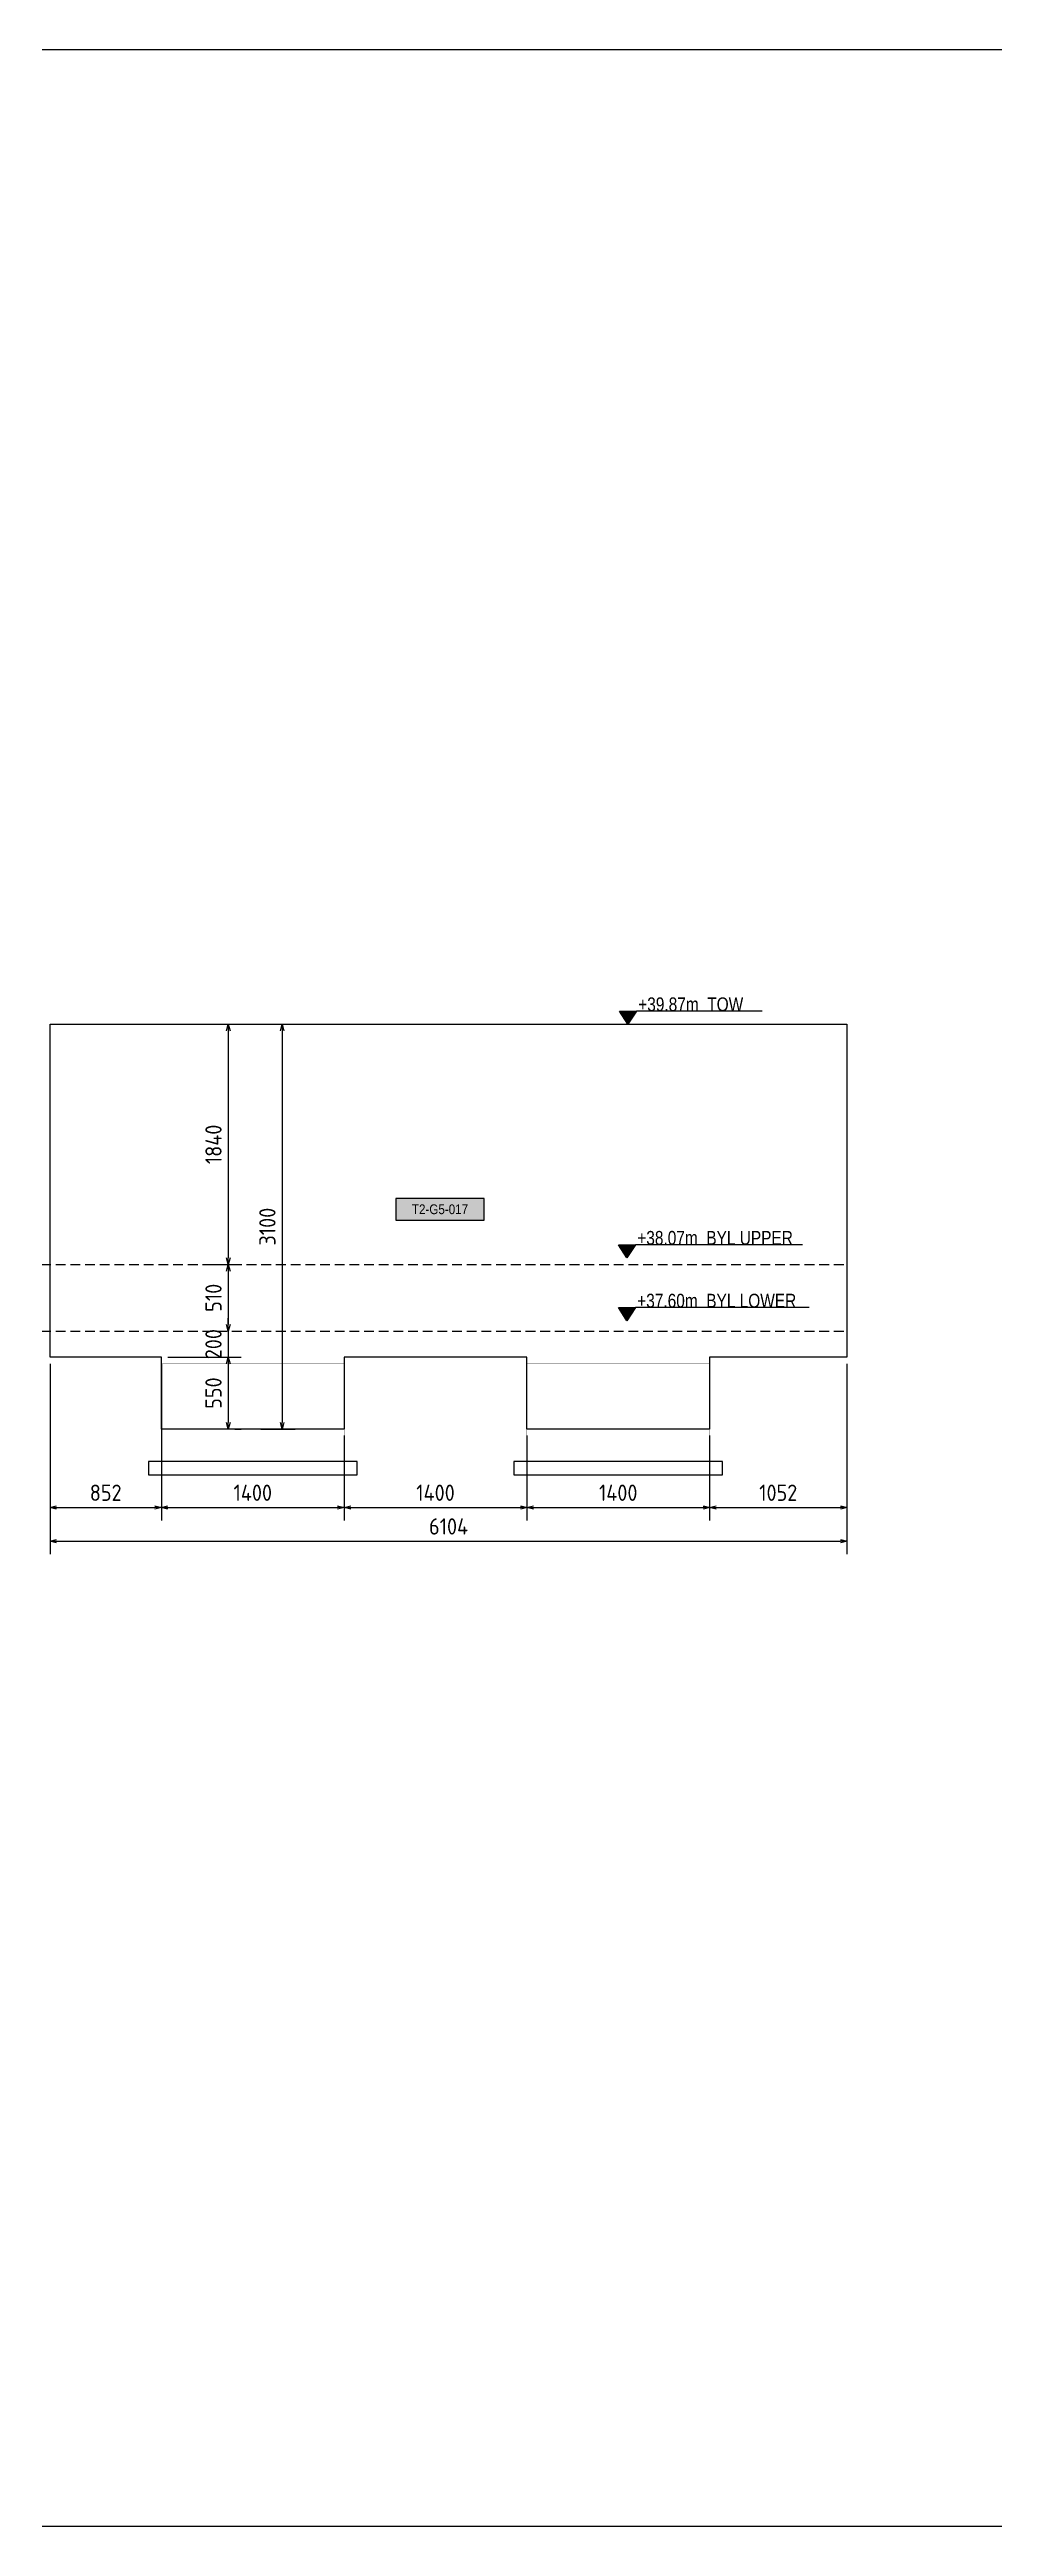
# Model space of a CAD drawing. Header units: centimetres. Extents: x -6122352 to 4157695, y -1694241 to 1947892.
# Drawn here: x 3420097 to 3427337, y 760801 to 779771 of the extents above; entities that cross this region are included whole.
import ezdxf
from ezdxf.enums import TextEntityAlignment as Align

# ---------------------------------------------------------------- set-up
doc = ezdxf.new("R2010")
doc.units = ezdxf.units.CM
doc.header["$MEASUREMENT"] = 0
doc.header["$PDMODE"] = 66
doc.header["$PDSIZE"] = 100
doc.linetypes.add('DASHED2', pattern=[0.375, 0.25, -0.125])
doc.linetypes.add('HIDDEN', pattern=[0.375, 0.25, -0.125])
for name, color, linetype in [('00-MI-DIM', 7, 'Continuous'), ('@MI-TYPE-02', 6, 'Continuous'), ('JML-Dimension', 1, 'Continuous'), ('PANEL-TAGS', 7, 'Continuous'), ('SECTION', 130, 'Continuous')]:
    doc.layers.add(name, color=color, linetype=linetype)
doc.styles.add('PANELTAG_STYLE', font='arial.ttf')
doc.styles.add('Schueco-BEMSTIL', font='isocpeur.ttf', dxfattribs={"width": 0.9})
doc.styles.add('txt-Pisa-std', font='arial.ttf', dxfattribs={"width": 0.8})
doc.dimstyles.new('MI- JWC-TXT-2.5 MM', dxfattribs={"dimscale": 1.5, "dimtxt": 2.5, "dimasz": 1, "dimexe": 2, "dimexo": 1, "dimgap": 1, "dimtad": 1, "dimdec": 0, "dimdsep": 46, "dimtxsty": 'Schueco-BEMSTIL', "dimblk": 'OPEN30', "dimcen": 0, "dimdle": 2, "dimclrd": 140, "dimclre": 8, "dimclrt": 40, "dimadec": 0, "dimazin": 2, "dimtfac": 1, "dimtdec": 0, "dimtix": 1, "dimtmove": 2, "dimatfit": 3, "dimldrblk": 'OPEN', "dimfxl": 2, "dimlwd": -1, "dimlwe": -1, "dimarcsym": 0})

# ---------------------------------------------------------------- blocks, each defined once
blk = doc.blocks.new('*U1106')
at = {"layer": 'JML-Dimension'}
h = blk.add_hatch(color=10, dxfattribs=at)
h.dxf.hatch_style = 1
h.paths.add_polyline_path([(0, 0), (-1.54, 2.37), (1.54, 2.37)])
blk.add_line((24.31, 2.37), (1.54, 2.37), dxfattribs=at)
blk.add_lwpolyline([(0, 0), (-1.54, 2.37), (1.54, 2.37), (0, 0)], dxfattribs=at)
at = {"color": 5, "style": 'txt-Pisa-std', "width": 0.8}
blk.add_attdef('+0.0', text='', height=2.5, dxfattribs=at).set_placement((1.87, 2.37), align=Align.BOTTOM_LEFT)
blk = doc.blocks.new('*U1108')
at = {"layer": 'JML-Dimension'}
h = blk.add_hatch(color=10, dxfattribs=at)
h.dxf.hatch_style = 1
h.paths.add_polyline_path([(0, 0), (-1.54, 2.37), (1.54, 2.37)])
blk.add_line((31.81, 2.37), (1.54, 2.37), dxfattribs=at)
blk.add_lwpolyline([(0, 0), (-1.54, 2.37), (1.54, 2.37), (0, 0)], dxfattribs=at)
at = {"color": 5, "style": 'txt-Pisa-std', "width": 0.8}
blk.add_attdef('+0.0', text='', height=2.5, dxfattribs=at).set_placement((1.87, 2.37), align=Align.BOTTOM_LEFT)
blk = doc.blocks.new('*U1107')
at = {"layer": 'JML-Dimension'}
h = blk.add_hatch(color=10, dxfattribs=at)
h.dxf.hatch_style = 1
h.paths.add_polyline_path([(0, 0), (-1.54, 2.37), (1.54, 2.37)])
blk.add_line((33.03, 2.37), (1.54, 2.37), dxfattribs=at)
blk.add_lwpolyline([(0, 0), (-1.54, 2.37), (1.54, 2.37), (0, 0)], dxfattribs=at)
at = {"color": 5, "style": 'txt-Pisa-std', "width": 0.8}
blk.add_attdef('+0.0', text='', height=2.5, dxfattribs=at).set_placement((1.87, 2.37), align=Align.BOTTOM_LEFT)
blk = doc.blocks.new('_Open30')
at = {"color": 0, "linetype": 'ByBlock', "lineweight": -2}
for p, q in [((-1, 0.27), (0, 0)), ((0, 0), (-1, -0.27)), ((0, 0), (-1, 0))]:
    blk.add_line(p, q, dxfattribs=at)
blk = doc.blocks.new('*D1291')
at = {"layer": '00-MI-DIM', "color": 8, "transparency": 16777216}
for p, q in [((3421715, 772306), (3421979, 772306)), ((3421715, 769206), (3421979, 769206))]:
    blk.add_line(p, q, dxfattribs=at)
at = {"layer": '00-MI-DIM', "color": 140, "transparency": 16777216}
blk.add_line((3421879, 772256), (3421879, 769256), dxfattribs=at)
at = {"layer": 'Defpoints', "color": 0, "transparency": 16777216}
for p in [(3421665, 772306), (3421665, 769206), (3421879, 769206)]:
    blk.add_point(p, dxfattribs=at)
at = {"layer": '00-MI-DIM', "color": 140, "transparency": 16777216, "xscale": 50, "yscale": 50, "zscale": 50}
for p, rotation in [((3421879, 772306), 90), ((3421879, 769206), 270)]:
    blk.add_blockref('_Open30', p, dxfattribs=dict(at, rotation=rotation))
at = {"layer": '00-MI-DIM', "color": 40, "transparency": 16777216, "insert": (3421766, 770756), "char_height": 125, "attachment_point": 5, "rotation": 90, "style": 'Schueco-BEMSTIL'}
blk.add_mtext('3100', dxfattribs=at)
blk = doc.blocks.new('_Open')
at = {"color": 0, "linetype": 'ByBlock', "lineweight": -2}
for p, q in [((-1, 0), (0, 0)), ((-1, 0), (0, 0)), ((0, 0), (-1, 0))]:
    blk.add_line(p, q, dxfattribs=at)
blk = doc.blocks.new('*D1292')
at = {"layer": '00-MI-DIM', "color": 8, "transparency": 16777216}
for p, q in [((3421312, 772306), (3421566, 772306)), ((3421344, 770466), (3421566, 770466))]:
    blk.add_line(p, q, dxfattribs=at)
at = {"layer": '00-MI-DIM', "color": 140, "transparency": 16777216}
blk.add_line((3421466, 772256), (3421466, 770516), dxfattribs=at)
at = {"layer": 'Defpoints', "color": 0, "transparency": 16777216}
for p in [(3421262, 772306), (3421294, 770466), (3421466, 770466)]:
    blk.add_point(p, dxfattribs=at)
at = {"layer": '00-MI-DIM', "color": 140, "transparency": 16777216, "xscale": 50, "yscale": 50, "zscale": 50}
for p, rotation in [((3421466, 772306), 90), ((3421466, 770466), 270)]:
    blk.add_blockref('_Open30', p, dxfattribs=dict(at, rotation=rotation))
at = {"layer": '00-MI-DIM', "color": 40, "transparency": 16777216, "insert": (3421353, 771386), "char_height": 125, "attachment_point": 5, "rotation": 90, "style": 'Schueco-BEMSTIL'}
blk.add_mtext('1840', dxfattribs=at)
blk = doc.blocks.new('*D1293')
at = {"layer": '00-MI-DIM', "color": 8, "transparency": 16777216}
for p, q in [((3421344, 770466), (3421566, 770466)), ((3421516, 769956), (3421566, 769956))]:
    blk.add_line(p, q, dxfattribs=at)
at = {"layer": '00-MI-DIM', "color": 140, "transparency": 16777216}
blk.add_line((3421466, 770416), (3421466, 770006), dxfattribs=at)
at = {"layer": 'Defpoints', "color": 0, "transparency": 16777216}
for p in [(3421294, 770466), (3421466, 769956), (3421466, 769956)]:
    blk.add_point(p, dxfattribs=at)
at = {"layer": '00-MI-DIM', "color": 140, "transparency": 16777216, "xscale": 50, "yscale": 50, "zscale": 50}
for p, rotation in [((3421466, 770466), 90), ((3421466, 769956), 270)]:
    blk.add_blockref('_Open30', p, dxfattribs=dict(at, rotation=rotation))
at = {"layer": '00-MI-DIM', "color": 40, "transparency": 16777216, "insert": (3421353, 770211), "char_height": 125, "attachment_point": 5, "rotation": 90, "style": 'Schueco-BEMSTIL'}
blk.add_mtext('510', dxfattribs=at)
blk = doc.blocks.new('*D1294')
at = {"layer": '00-MI-DIM', "color": 140, "transparency": 16777216}
for p, q in [((3421466, 770006), (3421466, 770056)), ((3421466, 769956), (3421466, 769756)), ((3421466, 769706), (3421466, 769656))]:
    blk.add_line(p, q, dxfattribs=at)
at = {"layer": '00-MI-DIM', "color": 8, "transparency": 16777216}
for p, q in [((3421516, 769956), (3421566, 769956)), ((3421004, 769756), (3421566, 769756))]:
    blk.add_line(p, q, dxfattribs=at)
at = {"layer": 'Defpoints', "color": 0, "transparency": 16777216}
for p in [(3421466, 769956), (3420954, 769756), (3421466, 769756)]:
    blk.add_point(p, dxfattribs=at)
at = {"layer": '00-MI-DIM', "color": 140, "transparency": 16777216, "xscale": 50, "yscale": 50, "zscale": 50}
for p, rotation in [((3421466, 769956), 270), ((3421466, 769756), 90)]:
    blk.add_blockref('_Open30', p, dxfattribs=dict(at, rotation=rotation))
at = {"layer": '00-MI-DIM', "color": 40, "transparency": 16777216, "insert": (3421353, 769856), "char_height": 125, "attachment_point": 5, "rotation": 90, "style": 'Schueco-BEMSTIL'}
blk.add_mtext('200', dxfattribs=at)
blk = doc.blocks.new('*D1295')
at = {"layer": '00-MI-DIM', "color": 8, "transparency": 16777216}
for p, q in [((3421004, 769756), (3421566, 769756)), ((3421516, 769206), (3421566, 769206))]:
    blk.add_line(p, q, dxfattribs=at)
at = {"layer": '00-MI-DIM', "color": 140, "transparency": 16777216}
blk.add_line((3421466, 769706), (3421466, 769256), dxfattribs=at)
at = {"layer": 'Defpoints', "color": 0, "transparency": 16777216}
for p in [(3420954, 769756), (3421466, 769206), (3421466, 769206)]:
    blk.add_point(p, dxfattribs=at)
at = {"layer": '00-MI-DIM', "color": 140, "transparency": 16777216, "xscale": 50, "yscale": 50, "zscale": 50}
for p, rotation in [((3421466, 769756), 90), ((3421466, 769206), 270)]:
    blk.add_blockref('_Open30', p, dxfattribs=dict(at, rotation=rotation))
at = {"layer": '00-MI-DIM', "color": 40, "transparency": 16777216, "insert": (3421353, 769481), "char_height": 125, "attachment_point": 5, "rotation": 90, "style": 'Schueco-BEMSTIL'}
blk.add_mtext('550', dxfattribs=at)
blk = doc.blocks.new('*D1296')
at = {"layer": '00-MI-DIM', "color": 8, "transparency": 16777216}
for p, q in [((3420101, 769706), (3420101, 768505)), ((3420954, 769706), (3420954, 768505))]:
    blk.add_line(p, q, dxfattribs=at)
at = {"layer": '00-MI-DIM', "color": 140, "transparency": 16777216}
blk.add_line((3420151, 768605), (3420904, 768605), dxfattribs=at)
at = {"layer": 'Defpoints', "color": 0, "transparency": 16777216}
for p in [(3420101, 769756), (3420954, 769756), (3420954, 768605)]:
    blk.add_point(p, dxfattribs=at)
at = {"layer": '00-MI-DIM', "color": 140, "transparency": 16777216, "xscale": 50, "yscale": 50, "zscale": 50, "rotation": 180}
blk.add_blockref('_Open30', (3420101, 768605), dxfattribs=at)
at = {"layer": '00-MI-DIM', "color": 140, "transparency": 16777216, "xscale": 50, "yscale": 50, "zscale": 50}
blk.add_blockref('_Open30', (3420954, 768605), dxfattribs=at)
at = {"layer": '00-MI-DIM', "color": 40, "transparency": 16777216, "insert": (3420527, 768718), "char_height": 125, "attachment_point": 5, "style": 'Schueco-BEMSTIL'}
blk.add_mtext('852', dxfattribs=at)
blk = doc.blocks.new('*D1297')
at = {"layer": '00-MI-DIM', "color": 8, "transparency": 16777216}
for p, q in [((3420954, 769706), (3420954, 768505)), ((3422354, 769156), (3422354, 768505))]:
    blk.add_line(p, q, dxfattribs=at)
at = {"layer": '00-MI-DIM', "color": 140, "transparency": 16777216}
blk.add_line((3421004, 768605), (3422304, 768605), dxfattribs=at)
at = {"layer": 'Defpoints', "color": 0, "transparency": 16777216}
for p in [(3420954, 769756), (3422354, 769206), (3422354, 768605)]:
    blk.add_point(p, dxfattribs=at)
at = {"layer": '00-MI-DIM', "color": 140, "transparency": 16777216, "xscale": 50, "yscale": 50, "zscale": 50, "rotation": 180}
blk.add_blockref('_Open30', (3420954, 768605), dxfattribs=at)
at = {"layer": '00-MI-DIM', "color": 140, "transparency": 16777216, "xscale": 50, "yscale": 50, "zscale": 50}
blk.add_blockref('_Open30', (3422354, 768605), dxfattribs=at)
at = {"layer": '00-MI-DIM', "color": 40, "transparency": 16777216, "insert": (3421654, 768718), "char_height": 125, "attachment_point": 5, "style": 'Schueco-BEMSTIL'}
blk.add_mtext('1400', dxfattribs=at)
blk = doc.blocks.new('*D1298')
at = {"layer": '00-MI-DIM', "color": 8, "transparency": 16777216}
for p, q in [((3422354, 769156), (3422354, 768505)), ((3423754, 769156), (3423754, 768505))]:
    blk.add_line(p, q, dxfattribs=at)
at = {"layer": '00-MI-DIM', "color": 140, "transparency": 16777216}
blk.add_line((3422404, 768605), (3423704, 768605), dxfattribs=at)
at = {"layer": 'Defpoints', "color": 0, "transparency": 16777216}
for p in [(3422354, 769206), (3423754, 769206), (3423754, 768605)]:
    blk.add_point(p, dxfattribs=at)
at = {"layer": '00-MI-DIM', "color": 140, "transparency": 16777216, "xscale": 50, "yscale": 50, "zscale": 50, "rotation": 180}
blk.add_blockref('_Open30', (3422354, 768605), dxfattribs=at)
at = {"layer": '00-MI-DIM', "color": 140, "transparency": 16777216, "xscale": 50, "yscale": 50, "zscale": 50}
blk.add_blockref('_Open30', (3423754, 768605), dxfattribs=at)
at = {"layer": '00-MI-DIM', "color": 40, "transparency": 16777216, "insert": (3423054, 768718), "char_height": 125, "attachment_point": 5, "style": 'Schueco-BEMSTIL'}
blk.add_mtext('1400', dxfattribs=at)
blk = doc.blocks.new('*D1299')
at = {"layer": '00-MI-DIM', "color": 8, "transparency": 16777216}
for p, q in [((3423754, 769156), (3423754, 768505)), ((3425154, 769156), (3425154, 768505))]:
    blk.add_line(p, q, dxfattribs=at)
at = {"layer": '00-MI-DIM', "color": 140, "transparency": 16777216}
blk.add_line((3423804, 768605), (3425104, 768605), dxfattribs=at)
at = {"layer": 'Defpoints', "color": 0, "transparency": 16777216}
for p in [(3423754, 769206), (3425154, 769206), (3425154, 768605)]:
    blk.add_point(p, dxfattribs=at)
at = {"layer": '00-MI-DIM', "color": 140, "transparency": 16777216, "xscale": 50, "yscale": 50, "zscale": 50, "rotation": 180}
blk.add_blockref('_Open30', (3423754, 768605), dxfattribs=at)
at = {"layer": '00-MI-DIM', "color": 140, "transparency": 16777216, "xscale": 50, "yscale": 50, "zscale": 50}
blk.add_blockref('_Open30', (3425154, 768605), dxfattribs=at)
at = {"layer": '00-MI-DIM', "color": 40, "transparency": 16777216, "insert": (3424454, 768718), "char_height": 125, "attachment_point": 5, "style": 'Schueco-BEMSTIL'}
blk.add_mtext('1400', dxfattribs=at)
blk = doc.blocks.new('*D1300')
at = {"layer": '00-MI-DIM', "color": 8, "transparency": 16777216}
for p, q in [((3426206, 769706), (3426206, 768505)), ((3425154, 769156), (3425154, 768505))]:
    blk.add_line(p, q, dxfattribs=at)
at = {"layer": '00-MI-DIM', "color": 140, "transparency": 16777216}
blk.add_line((3425204, 768605), (3426156, 768605), dxfattribs=at)
at = {"layer": 'Defpoints', "color": 0, "transparency": 16777216}
for p in [(3426206, 769756), (3425154, 769206), (3426206, 768605)]:
    blk.add_point(p, dxfattribs=at)
at = {"layer": '00-MI-DIM', "color": 140, "transparency": 16777216, "xscale": 50, "yscale": 50, "zscale": 50, "rotation": 180}
blk.add_blockref('_Open30', (3425154, 768605), dxfattribs=at)
at = {"layer": '00-MI-DIM', "color": 140, "transparency": 16777216, "xscale": 50, "yscale": 50, "zscale": 50}
blk.add_blockref('_Open30', (3426206, 768605), dxfattribs=at)
at = {"layer": '00-MI-DIM', "color": 40, "transparency": 16777216, "insert": (3425680, 768718), "char_height": 125, "attachment_point": 5, "style": 'Schueco-BEMSTIL'}
blk.add_mtext('1052', dxfattribs=at)
blk = doc.blocks.new('*D1301')
at = {"layer": '00-MI-DIM', "color": 8, "transparency": 16777216}
for p, q in [((3420101, 769706), (3420101, 768247)), ((3426206, 769706), (3426206, 768247))]:
    blk.add_line(p, q, dxfattribs=at)
at = {"layer": '00-MI-DIM', "color": 140, "transparency": 16777216}
blk.add_line((3420151, 768347), (3426156, 768347), dxfattribs=at)
at = {"layer": 'Defpoints', "color": 0, "transparency": 16777216}
for p in [(3420101, 769756), (3426206, 769756), (3426206, 768347)]:
    blk.add_point(p, dxfattribs=at)
at = {"layer": '00-MI-DIM', "color": 140, "transparency": 16777216, "xscale": 50, "yscale": 50, "zscale": 50, "rotation": 180}
blk.add_blockref('_Open30', (3420101, 768347), dxfattribs=at)
at = {"layer": '00-MI-DIM', "color": 140, "transparency": 16777216, "xscale": 50, "yscale": 50, "zscale": 50}
blk.add_blockref('_Open30', (3426206, 768347), dxfattribs=at)
at = {"layer": '00-MI-DIM', "color": 40, "transparency": 16777216, "insert": (3423154, 768460), "char_height": 125, "attachment_point": 5, "style": 'Schueco-BEMSTIL'}
blk.add_mtext('6104', dxfattribs=at)
blk = doc.blocks.new('PANELTAG')
at = {"layer": 'PANEL-TAGS', "color": 1}
blk.add_lwpolyline([(-13.5, -3.3), (13.5, -3.3), (13.5, 3.3), (-13.5, 3.3)], close=True, dxfattribs=at)
at = {"layer": 'PANEL-TAGS', "color": 40, "true_color": 0xffd700}
blk.add_solid([(-13.5, -3.3), (13.5, -3.3), (-13.5, 3.3), (13.5, 3.3)], dxfattribs=at)
at = {"layer": 'PANEL-TAGS', "color": 5, "style": 'PANELTAG_STYLE', "width": 0.85}
blk.add_attdef('TAGNO', text='', height=3, dxfattribs=at).set_placement((0, 0), align=Align.MIDDLE)
blk = doc.blocks.new('T2-ELE FT')
at = {"color": 12, "linetype": 'HIDDEN', "ltscale": 5, "const_width": 2}
blk.add_lwpolyline([(30306558, 1676366), (30306558, 1676866), (30307958, 1676866), (30307958, 1676366)], dxfattribs=at)
at = {"color": 12, "ltscale": 20, "const_width": 2}
blk.add_lwpolyline([(30306558, 1676366), (30307958, 1676366), (30307958, 1676116), (30306558, 1676116)], close=True, dxfattribs=at)
at = {"color": 8, "ltscale": 20}
blk.add_lwpolyline([(30306458, 1676116), (30308058, 1676116), (30308058, 1676016), (30306458, 1676016)], close=True, dxfattribs=at)

msp = doc.modelspace()

# ---------------------------------------------------------------- linework, layer by layer
at = {"layer": '00-MI-DIM', "color": 6}
msp.add_lwpolyline([(3287503.15085, 779771.48504), (3558622.67476, 779771.48504), (3558622.67476, 760800.78134), (3287503.15085, 760800.78134)], close=True, dxfattribs=at)
at = {"layer": '@MI-TYPE-02', "color": 30}
msp.add_lwpolyline([(3420101.98591, 772305.97702), (3426205.7694, 772305.93232), (3426205.7694, 769755.98712), (3425153.80692, 769755.98712), (3425153.80692, 769205.98712), (3423753.80692, 769205.98712), (3423753.80692, 769755.98712), (3422353.5194, 769755.98712), (3422353.5194, 769205.98712), (3420953.5194, 769205.98712), (3420953.5194, 769755.98712), (3420101.27343, 769756.03182), (3420101.98591, 772305.97702)], dxfattribs=at)
at = {"layer": '@MI-TYPE-02', "color": 160, "linetype": 'DASHED2', "ltscale": 300}
for points in [[(3384031.7694, 770465.70886), (3426205.7694, 770465.70886)], [(3384031.7694, 769955.70886), (3426205.7694, 769955.70886)]]:
    msp.add_lwpolyline(points, dxfattribs=at)

# ---------------------------------------------------------------- block references
at = {"color": 2, "xscale": -1}
for p in [(33728911.66583, -907159.88664), (33731711.96848, -907159.88664)]:
    msp.add_blockref('T2-ELE FT', p, dxfattribs=at)
at = {"layer": 'PANEL-TAGS', "color": 30}
ref = msp.add_blockref('PANELTAG', (3423088.39979, 770889.16147), dxfattribs=dict(at, xscale=25, yscale=25, zscale=25))
ref.add_attrib('TAGNO', 'T2-G5-017', dxfattribs={"color": 5, "height": 75, "style": 'PANELTAG_STYLE', "width": 0.85}).set_placement((3423088.39979, 770889.16147), align=Align.MIDDLE_CENTER)
at = {"layer": 'SECTION', "color": 6}
ref = msp.add_blockref('*U1106', (3424528.24655, 772305.79822), dxfattribs=dict(at, xscale=42.30147098076819, yscale=42.30147098076819, zscale=42.30147098076819))
ref.add_attrib('+0.0', '+39.87m  TOW', (3424607.37519, 772406.05528), dxfattribs={"layer": 'JML-Dimension', "color": 5, "height": 105.7536775, "style": 'txt-Pisa-std', "width": 0.8})
ref = msp.add_blockref('*U1108', (3424520.95306, 770516.99935), dxfattribs=dict(at, xscale=42.30147098076819, yscale=42.30147098076819, zscale=42.30147098076819))
ref.add_attrib('+0.0', '+38.07m  BYL UPPER', (3424600.0817, 770617.25642), dxfattribs={"layer": 'JML-Dimension', "color": 5, "height": 105.7536775, "style": 'txt-Pisa-std', "width": 0.8})
ref = msp.add_blockref('*U1107', (3424520.41305, 770035.79826), dxfattribs=dict(at, xscale=42.30147098076819, yscale=42.30147098076819, zscale=42.30147098076819))
ref.add_attrib('+0.0', '+37.60m  BYL LOWER', (3424599.5417, 770136.05533), dxfattribs={"layer": 'JML-Dimension', "color": 5, "height": 105.7536775, "style": 'txt-Pisa-std', "width": 0.8})

# ---------------------------------------------------------------- dimensions: what is measured, and where the dimension line sits
at = {"layer": '00-MI-DIM', "color": 30}
for base, p1, p2, picture, middle in [((3421465.69275, 770465.79826), (3421261.70049, 772305.96852), (3421293.94057, 770465.79826), '*D1292', (3421353.19275, 771385.88339)), ((3421878.93181, 769205.98712), (3421665.37806, 772305.96557), (3421665.37806, 769205.98712), '*D1291', (3421766.43181, 770755.97634)), ((3421465.69275, 769955.79826), (3421293.94057, 770465.79826), (3421465.69275, 769955.79826), '*D1293', (3421353.19275, 770210.79826)), ((3421465.69275, 769755.98712), (3421465.69275, 769955.79826), (3420953.5194, 769755.98712), '*D1294', (3421353.19275, 769855.89269)), ((3421465.69275, 769205.98712), (3420953.5194, 769755.98712), (3421465.69275, 769205.98712), '*D1295', (3421353.19275, 769480.98712))]:
    dim = msp.add_linear_dim(base=base, p1=p1, p2=p2, angle=90, dimstyle='MI- JWC-TXT-2.5 MM', dxfattribs=at)
    dim.commit()
    dim.dimension.update_dxf_attribs({"geometry": picture, "text_midpoint": middle})
for base, p1, p2, picture, middle in [((3420953.5194, 768605.35194), (3420101.27343, 769756.03182), (3420953.5194, 769755.98712), '*D1296', (3420527.39641, 768717.85194)), ((3426205.7694, 768347.3717), (3420101.27343, 769756.03182), (3426205.7694, 769755.98712), '*D1301', (3423153.52141, 768459.8717)), ((3422353.5194, 768605.35194), (3420953.5194, 769755.98712), (3422353.5194, 769205.98712), '*D1297', (3421653.5194, 768717.85194)), ((3426205.7694, 768605.35194), (3425153.80692, 769205.98712), (3426205.7694, 769755.98712), '*D1300', (3425679.78816, 768717.85194)), ((3423753.80692, 768605.35194), (3422353.5194, 769205.98712), (3423753.80692, 769205.98712), '*D1298', (3423053.66316, 768717.85194)), ((3425153.80692, 768605.35194), (3423753.80692, 769205.98712), (3425153.80692, 769205.98712), '*D1299', (3424453.80692, 768717.85194))]:
    dim = msp.add_linear_dim(base=base, p1=p1, p2=p2, dimstyle='MI- JWC-TXT-2.5 MM', dxfattribs=at)
    dim.commit()
    dim.dimension.update_dxf_attribs({"geometry": picture, "text_midpoint": middle})

doc.saveas('drawing.dxf')
